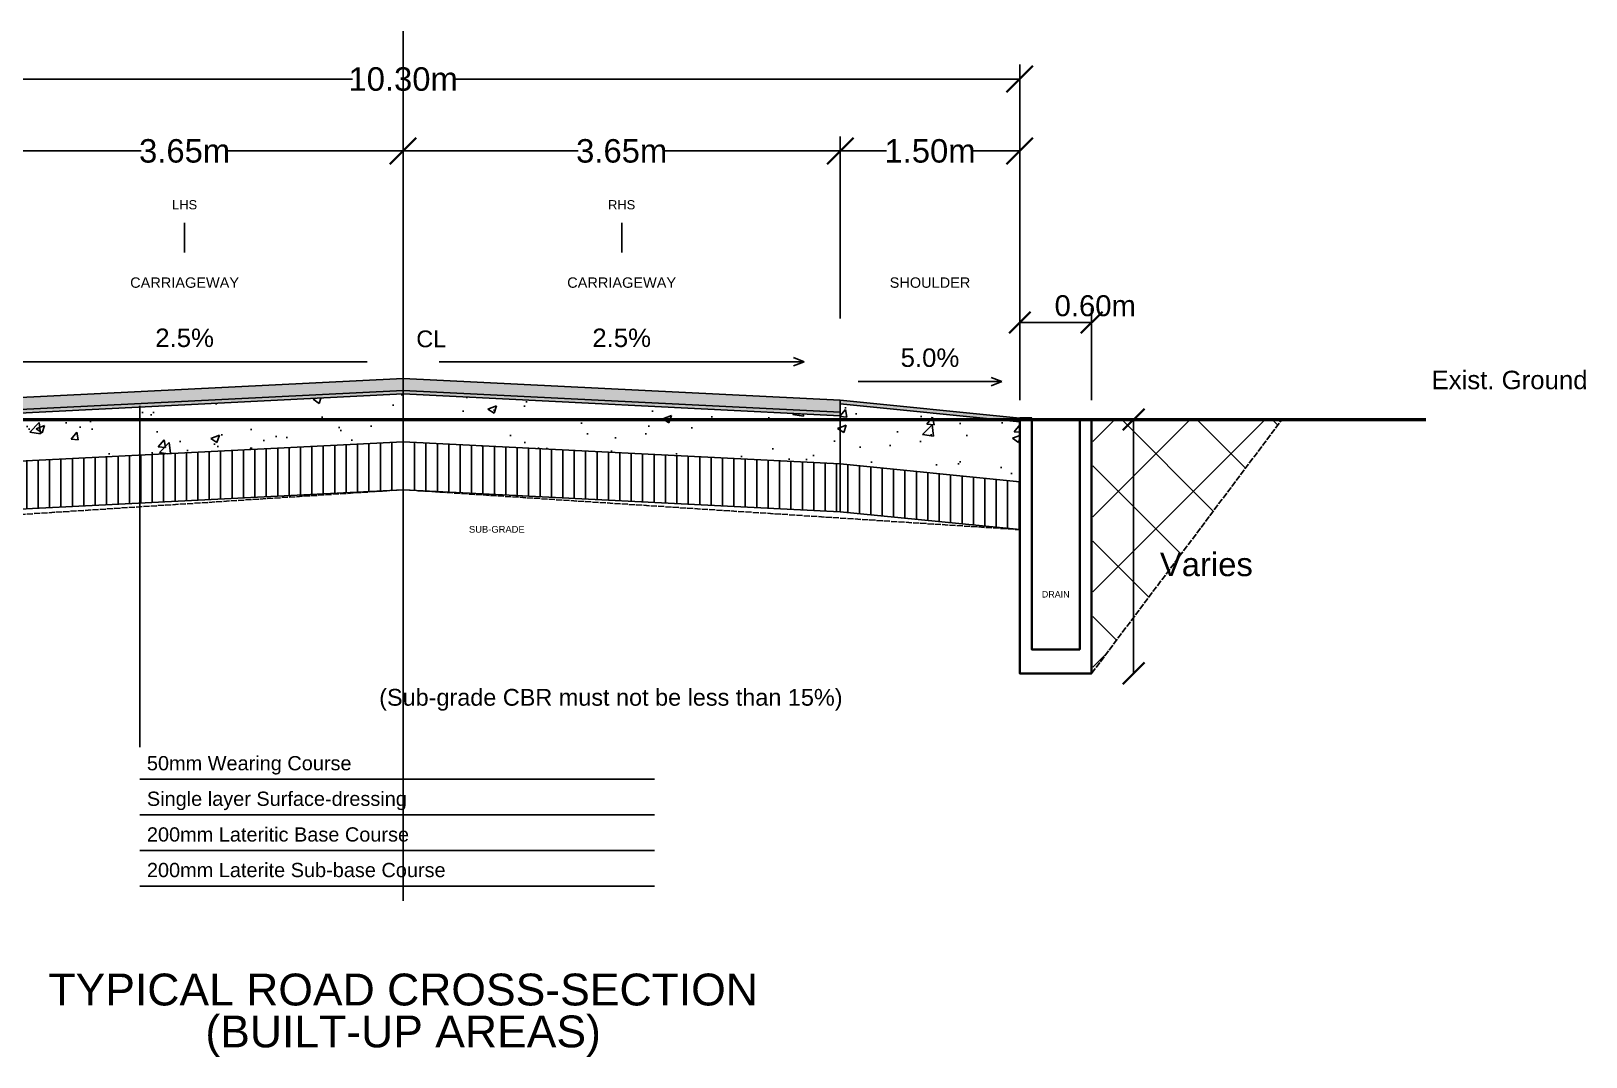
# Model space of a CAD drawing. Header units: millimetres. Extents: x -9874 to 9878, y -16374 to 2900.
# Drawn here: x -3107 to 9878, y -5666 to 2900 of the extents above; entities that cross this region are included whole.
import ezdxf
from ezdxf.enums import TextEntityAlignment as Align

# ---------------------------------------------------------------- set-up
doc = ezdxf.new("R2010")
doc.units = ezdxf.units.MM
doc.linetypes.add('DASHED', pattern=[1.524, 1.27, -0.254])
for name, color, linetype in [('CL', 1, 'Continuous'), ('DIM', 7, 'Continuous'), ('DRAIN', 7, 'Continuous'), ('EARTH', 30, 'Continuous'), ('GROUND', 30, 'Continuous'), ('NOTE', 250, 'Continuous'), ('PAVE', 7, 'Continuous'), ('SUBGRADE', 30, 'Continuous'), ('TEXT', 7, 'Continuous')]:
    doc.layers.add(name, color=color, linetype=linetype)
doc.styles.get("Standard").update_dxf_attribs({"font": 'arial.ttf'})

msp = doc.modelspace()

# ---------------------------------------------------------------- hatches: boundary and pattern name
at = {"layer": 'EARTH'}
h = msp.add_hatch(dxfattribs=at)
h.set_pattern_fill('ANSI37', color=30, scale=140)
h.paths.add_polyline_path([(5760, -2449), (5770, -2436), (5780, -2423), (5790, -2409), (5800, -2396), (5810, -2383), (5820, -2369), (5830, -2356), (5840, -2343), (5850, -2329), (5860, -2316), (5870, -2303), (5880, -2289), (5890, -2276), (5900, -2263), (5910, -2249), (5920, -2236), (5930, -2223), (5940, -2209), (5950, -2196), (5960, -2183), (5970, -2169), (5980, -2156), (5990, -2143), (6000, -2129), (6010, -2116), (6020, -2103), (6030, -2089), (6040, -2076), (6050, -2063), (6060, -2049), (6070, -2036), (6080, -2023), (6090, -2009), (6100, -1996), (6110, -1983), (6120, -1969), (6130, -1956), (6140, -1943), (6150, -1929), (6160, -1916), (6170, -1903), (6180, -1889), (6190, -1876), (6200, -1863), (6210, -1849), (6220, -1836), (6230, -1823), (6240, -1809), (6250, -1796), (6260, -1783), (6270, -1769), (6280, -1756), (6290, -1743), (6300, -1729), (6310, -1716), (6320, -1703), (6330, -1689), (6340, -1676), (6350, -1663), (6360, -1649), (6370, -1636), (6380, -1623), (6390, -1609), (6400, -1596), (6410, -1583), (6420, -1569), (6430, -1556), (6440, -1543), (6450, -1529), (6460, -1516), (6470, -1503), (6480, -1489), (6490, -1476), (6500, -1463), (6510, -1449), (6520, -1436), (6530, -1423), (6540, -1409), (6550, -1396), (6560, -1383), (6570, -1369), (6580, -1356), (6590, -1343), (6600, -1329), (6610, -1316), (6620, -1303), (6630, -1289), (6640, -1276), (6650, -1263), (6660, -1249), (6670, -1236), (6680, -1223), (6690, -1209), (6700, -1196), (6710, -1183), (6720, -1169), (6730, -1156), (6740, -1143), (6750, -1129), (6760, -1116), (6770, -1103), (6780, -1089), (6790, -1076), (6800, -1063), (6810, -1049), (6820, -1036), (6830, -1023), (6840, -1009), (6850, -996), (6860, -983), (6870, -969), (6880, -956), (6890, -943), (6900, -929), (6910, -916), (6920, -903), (6930, -889), (6940, -876), (6950, -863), (6960, -849), (6970, -836), (6980, -823), (6990, -809), (7000, -796), (7010, -783), (7020, -769), (7030, -756), (7040, -743), (7050, -729), (7060, -716), (7070, -703), (7080, -689), (7090, -676), (7100, -663), (7110, -649), (7120, -636), (7130, -623), (7140, -609), (7150, -596), (7160, -583), (7170, -569), (7180, -556), (7190, -543), (7200, -529), (7210, -516), (7220, -503), (7230, -489), (7240, -476), (7250, -463), (7260, -449), (7270, -436), (7280, -423), (7290, -409), (7300, -396), (7310, -383), (7320, -369), (7330, -356), (7330, -343), (7320, -343), (7310, -343), (7300, -343), (7290, -343), (7280, -343), (7270, -343), (7260, -343), (7250, -343), (7240, -343), (7230, -343), (7220, -343), (7210, -343), (7200, -343), (7190, -343), (7180, -343), (7170, -343), (7160, -343), (7150, -343), (7140, -343), (7130, -343), (7120, -343), (7110, -343), (7100, -343), (7090, -343), (7080, -343), (7070, -343), (7060, -343), (7050, -343), (7040, -343), (7030, -343), (7020, -343), (7010, -343), (7000, -343), (6990, -343), (6980, -343), (6970, -343), (6960, -343), (6950, -343), (6940, -343), (6930, -343), (6920, -343), (6910, -343), (6900, -343), (6890, -343), (6880, -343), (6870, -343), (6860, -343), (6850, -343), (6840, -343), (6830, -343), (6820, -343), (6810, -343), (6800, -343), (6790, -343), (6780, -343), (6770, -343), (6760, -343), (6750, -343), (6740, -343), (6730, -343), (6720, -343), (6710, -343), (6700, -343), (6690, -343), (6680, -343), (6670, -343), (6660, -343), (6650, -343), (6640, -343), (6630, -343), (6620, -343), (6610, -343), (6600, -343), (6590, -343), (6580, -343), (6570, -343), (6560, -343), (6550, -343), (6540, -343), (6530, -343), (6520, -343), (6510, -343), (6500, -343), (6490, -343), (6480, -343), (6470, -343), (6460, -343), (6450, -343), (6440, -343), (6430, -343), (6420, -343), (6410, -343), (6400, -343), (6390, -343), (6380, -343), (6370, -343), (6360, -343), (6350, -343), (6340, -343), (6330, -343), (6320, -343), (6310, -343), (6300, -343), (6290, -343), (6280, -343), (6270, -343), (6260, -343), (6250, -343), (6240, -343), (6230, -343), (6220, -343), (6210, -343), (6200, -343), (6190, -343), (6180, -343), (6170, -343), (6160, -343), (6150, -343), (6140, -343), (6130, -343), (6120, -343), (6110, -343), (6100, -343), (6090, -343), (6080, -343), (6070, -343), (6060, -343), (6050, -343), (6040, -343), (6030, -343), (6020, -343), (6010, -343), (6000, -343), (5990, -343), (5980, -343), (5970, -343), (5960, -343), (5950, -343), (5940, -343), (5930, -343), (5920, -343), (5910, -343), (5900, -343), (5890, -343), (5880, -343), (5870, -343), (5860, -343), (5850, -343), (5840, -343), (5830, -343), (5820, -343), (5810, -343), (5800, -343), (5790, -343), (5780, -343), (5770, -343), (5760, -343)])
at = {"layer": 'PAVE'}
h = msp.add_hatch(color=250, dxfattribs=at)
h.dxf.hatch_style = 1
h.paths.add_polyline_path([(-3650, -183), (0, 0), (3650, -183), (3650, -282), (0, -100), (-3650, -282)])
h = msp.add_hatch(color=7, dxfattribs=at)
h.dxf.hatch_style = 1
h.paths.add_polyline_path([(-3650, -282), (0, -100), (3650, -282), (3650, -312), (0, -130), (-3650, -312)])
h = msp.add_hatch(dxfattribs=at)
h.set_pattern_fill('AR-CONC', scale=4)
h.paths.add_polyline_path([(-3650, -312), (0, -130), (3650, -312), (3650, -713), (0, -530), (-3650, -713)])
h = msp.add_hatch(color=7, dxfattribs=at)
h.dxf.hatch_style = 1
h.paths.add_polyline_path([(3650, -183), (5150, -333), (5150, -363), (3650, -213)])
h = msp.add_hatch(dxfattribs=at)
h.set_pattern_fill('AR-CONC', scale=4)
h.paths.add_polyline_path([(3650, -213), (5150, -363), (5150, -863), (3650, -713)])
h = msp.add_hatch(dxfattribs=at)
h.set_pattern_fill('ANSI31', color=8, scale=30, angle=45)
h.paths.add_polyline_path([(-3650, -713), (0, -530), (3650, -713), (3650, -1113), (0, -930), (-3650, -1113)])
h = msp.add_hatch(dxfattribs=at)
h.set_pattern_fill('ANSI31', color=8, scale=30, angle=45)
h.paths.add_polyline_path([(3650, -713), (5150, -863), (5150, -1263), (3650, -1113)])

# ---------------------------------------------------------------- linework, layer by layer
at = {"layer": 'CL', "color": 1}
msp.add_line((0, -4363), (0, 2900), dxfattribs=at)
at = {"layer": 'DIM', "lineweight": 35}
for p, q in [((5040, 2390), (5260, 2610)), ((-110, 1790), (110, 2010)), ((-110, 1790), (110, 2010)), ((3540, 1790), (3760, 2010)), ((3540, 1790), (3760, 2010)), ((5040, 1790), (5260, 2010)), ((5060, 377), (5240, 557)), ((5660, 377), (5840, 557)), ((6010, -433), (6190, -253)), ((6010, -2553), (6190, -2373))]:
    msp.add_line(p, q, dxfattribs=at)
at = {"layer": 'DIM'}
for p, q in [((5150, 500), (5150, 2620)), ((-5150, 2500), (-423, 2500)), ((423, 2500), (5150, 2500)), ((0, 500), (0, 2020)), ((0, 500), (0, 2020)), ((3650, 500), (3650, 2020)), ((3650, 500), (3650, 2020)), ((5150, 500), (5150, 2020)), ((-3650, 1900), (-2189, 1900)), ((-1461, 1900), (0, 1900)), ((0, 1900), (1461, 1900)), ((2189, 1900), (3650, 1900)), ((3650, 1900), (4036, 1900)), ((4764, 1900), (5150, 1900)), ((5150, -183), (5150, 587)), ((5750, -183), (5750, 587)), ((5150, 467), (5750, 467)), ((6100, -343), (6100, -2463))]:
    msp.add_line(p, q, dxfattribs=at)
at = {"layer": 'DRAIN', "lineweight": 35}
msp.add_lwpolyline([(5150, -333), (5150, -2463), (5750, -2463), (5750, -343), (5650, -343), (5650, -2263), (5250, -2263), (5250, -333)], close=True, dxfattribs=at)
at = {"layer": 'GROUND', "lineweight": 50}
msp.add_lwpolyline([(-8540, -343), (8540, -343)], dxfattribs=at)
at = {"layer": 'NOTE', "color": 8}
for p, q in [((-1825, 1300), (-1825, 1050)), ((1825, 1050), (1825, 1300)), ((-300, 139), (-3350, 139)), ((300, 139), (3350, 139)), ((3350, 139), (3260, 174)), ((3350, 139), (3260, 104)), ((5000, -27), (4910, 8)), ((3800, -27), (5000, -27)), ((5000, -27), (4910, -62))]:
    msp.add_line(p, q, dxfattribs=at)
at = {"layer": 'NOTE', "color": 7}
for p, q in [((-2200, -230), (-2200, -3079)), ((-2200, -3346), (2100, -3346)), ((-2200, -3644), (2100, -3644)), ((-2200, -3941), (2100, -3941)), ((-2200, -4239), (2100, -4239))]:
    msp.add_line(p, q, dxfattribs=at)
at = {"layer": 'PAVE', "lineweight": 25}
for points in [[(-3650, -183), (0, 0), (3650, -183), (3650, -282), (0, -100), (-3650, -282)], [(-3650, -282), (0, -100), (3650, -282), (3650, -312), (0, -130), (-3650, -312)], [(-3650, -312), (0, -130), (3650, -312), (3650, -713), (0, -530), (-3650, -713)], [(3650, -183), (5150, -333), (5150, -363), (3650, -213)], [(3650, -213), (5150, -363), (5150, -863), (3650, -713)], [(-3650, -713), (0, -530), (3650, -713), (3650, -1113), (0, -930), (-3650, -1113)], [(3650, -713), (5150, -863), (5150, -1263), (3650, -1113)]]:
    msp.add_lwpolyline(points, close=True, dxfattribs=at)
at = {"layer": 'SUBGRADE', "linetype": 'DASHED', "lineweight": 25, "ltscale": 40}
msp.add_lwpolyline([(-7340, -343), (-5750, -2463), (-5150, -2463), (-5150, -1263), (0, -930), (5150, -1263), (5150, -2463), (5750, -2463), (7340, -343)], dxfattribs=at)

# ---------------------------------------------------------------- texts
at = {"layer": 'CL', "color": 1}
msp.add_text('CL', height=140, dxfattribs=at).set_placement((110, 330), align=Align.MIDDLE_LEFT)
at = {"layer": 'DIM'}
for s, height, p in [('10.30m', 196, (0, 2500)), ('3.65m', 196, (-1825, 1900)), ('3.65m', 196, (1825, 1900)), ('1.50m', 196, (4400, 1900)), ('0.60m', 175, (5780, 607))]:
    msp.add_text(s, height=height, dxfattribs=at).set_placement(p, align=Align.MIDDLE_CENTER)
at = {"layer": 'NOTE'}
for s, height, p in [('LHS', 77, (-1825, 1450)), ('RHS', 77, (1825, 1450)), ('CARRIAGEWAY', 86.8, (-1825, 800)), ('CARRIAGEWAY', 86.8, (1825, 800)), ('SHOULDER', 86.8, (4400, 800)), ('Exist. Ground', 154, (9240, -13)), ('DRAIN', 53.2, (5450, -1803))]:
    msp.add_text(s, height=height, dxfattribs=at).set_placement(p, align=Align.MIDDLE_CENTER)
msp.add_text('SUB-GRADE', height=56, dxfattribs=at).set_placement((550, -1260), align=Align.MIDDLE_LEFT)
at = {"layer": 'TEXT'}
for s, height, p in [('2.5%', 154, (-1825, 339)), ('2.5%', 154, (1825, 339)), ('5.0%', 154, (4400, 173)), ('TYPICAL ROAD CROSS-SECTION', 266, (0, -5103)), ('(BUILT-UP AREAS)', 266, (0, -5453))]:
    msp.add_text(s, height=height, dxfattribs=at).set_placement(p, align=Align.MIDDLE_CENTER)
for s, height, p in [('Varies', 196, (6320, -1553)), ('(Sub-grade CBR must not be less than 15%)', 140, (-200, -2663)), ('50mm Wearing Course', 119, (-2140, -3213)), ('Single layer Surface-dressing', 119, (-2140, -3510)), ('200mm Lateritic Base Course', 119, (-2140, -3808)), ('200mm Laterite Sub-base Course', 119, (-2140, -4105))]:
    msp.add_text(s, height=height, dxfattribs=at).set_placement(p, align=Align.MIDDLE_LEFT)

doc.saveas('drawing.dxf')
